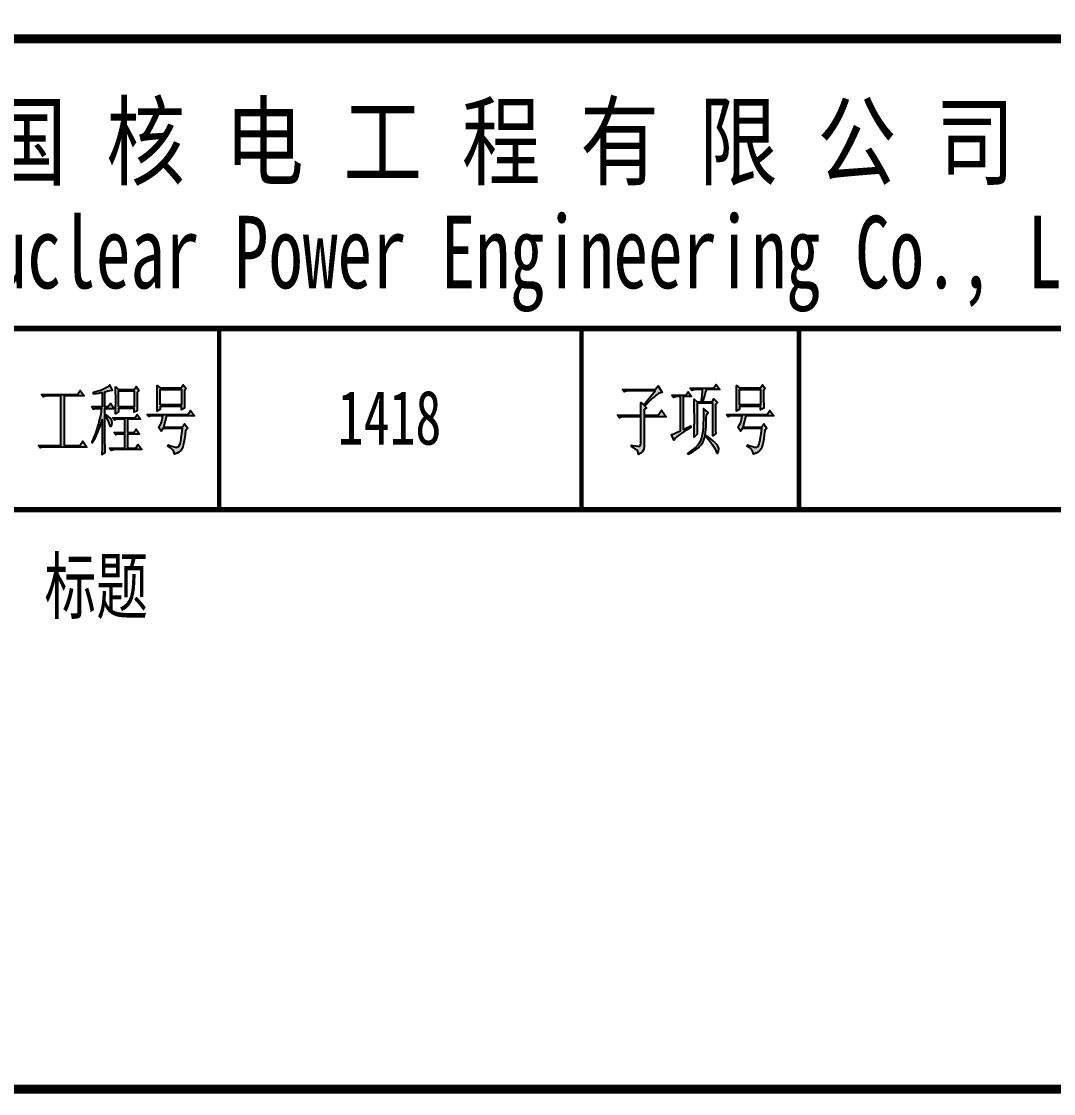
# Model space of a CAD drawing. Header units: millimetres. Extents: x 1121821 to 2245272, y -909469 to -453619.
# Drawn here: x 2245154.1 to 2245211.1, y -909468.5 to -909409.3 of the extents above; entities that cross this region are included whole.
import ezdxf

# ---------------------------------------------------------------- set-up
doc = ezdxf.new("R2010")
doc.units = ezdxf.units.MM
doc.layers.add('1', color=7, linetype='Continuous')
doc.layers.add('图框', color=4, linetype='Continuous')
doc.styles.add('宋体', font='', dxfattribs={"width": 0.7})
doc.styles.get('宋体').set_extended_font_data('SimSun')

msp = doc.modelspace()

# ---------------------------------------------------------------- hatches: boundary and pattern name
at = {"layer": '1'}
h = msp.add_hatch(color=7, dxfattribs=at)
h.paths.add_polyline_path([(2245156.45, -909429.986), (2245157.546, -909429.986), (2245157.337, -909429.688), (2245157.185, -909429.901), (2245155.193, -909429.901), (2245155.283, -909430.034), (2245155.402, -909429.996), (2245155.52, -909429.986), (2245156.274, -909429.986), (2245156.274, -909432.718), (2245155.027, -909432.718), (2245155.122, -909432.851), (2245155.236, -909432.813), (2245155.354, -909432.804), (2245157.697, -909432.804), (2245157.474, -909432.486), (2245157.313, -909432.718), (2245156.45, -909432.718)])
h.paths.add_polyline_path([(2245158.703, -909431.48), (2245158.698, -909431.201), (2245158.698, -909431.068), (2245158.793, -909431.205), (2245158.864, -909431.348), (2245158.921, -909431.495), (2245158.935, -909431.537), (2245158.997, -909431.675), (2245159.063, -909431.632), (2245159.073, -909431.604), (2245159.101, -909431.447), (2245159.059, -909431.296), (2245159.049, -909431.286), (2245158.973, -909431.201), (2245158.869, -909431.115), (2245158.736, -909431.025), (2245158.698, -909431.001), (2245158.698, -909430.669), (2245159.191, -909430.669), (2245159.002, -909430.404), (2245158.874, -909430.584), (2245158.698, -909430.584), (2245158.698, -909429.754), (2245158.869, -909429.711), (2245158.997, -909429.683), (2245159.092, -909429.669), (2245159.12, -909429.669), (2245158.968, -909429.37), (2245158.897, -909429.441), (2245158.793, -909429.512), (2245158.655, -909429.588), (2245158.584, -909429.621), (2245158.447, -909429.678), (2245158.323, -909429.726), (2245158.205, -909429.763), (2245158.096, -909429.792), (2245158.058, -909429.801), (2245158.058, -909429.868), (2245158.219, -909429.844), (2245158.352, -909429.825), (2245158.466, -909429.801), (2245158.551, -909429.787), (2245158.551, -909430.584), (2245157.968, -909430.584), (2245158.058, -909430.722), (2245158.162, -909430.669), (2245158.513, -909430.669), (2245158.494, -909430.821), (2245158.466, -909430.982), (2245158.428, -909431.153), (2245158.385, -909431.329), (2245158.338, -909431.518), (2245158.295, -909431.67), (2245158.248, -909431.827), (2245158.195, -909431.983), (2245158.134, -909432.14), (2245158.072, -909432.301), (2245158.006, -909432.462), (2245157.977, -909432.519), (2245158.001, -909432.571), (2245158.153, -909432.315), (2245158.224, -909432.178), (2245158.29, -909432.031), (2245158.352, -909431.879), (2245158.414, -909431.722), (2245158.47, -909431.556), (2245158.523, -909431.386), (2245158.551, -909431.286), (2245158.546, -909431.518), (2245158.546, -909432.685), (2245158.542, -909432.837), (2245158.542, -909432.979), (2245158.537, -909433.112), (2245158.537, -909433.221), (2245158.712, -909433.103), (2245158.712, -909433.041), (2245158.708, -909432.956), (2245158.708, -909432.718), (2245158.703, -909432.567)])
h.paths.add_polyline_path([(2245160.472, -909429.801), (2245160.576, -909429.702), (2245160.415, -909429.469), (2245160.311, -909429.621), (2245159.457, -909429.621), (2245159.281, -909429.469), (2245159.286, -909429.645), (2245159.286, -909429.645), (2245159.291, -909429.825), (2245159.296, -909430.001), (2245159.296, -909430.38), (2245159.291, -909430.56), (2245159.291, -909430.736), (2245159.286, -909430.911), (2245159.282, -909430.968), (2245159.448, -909430.869), (2245159.448, -909430.669), (2245160.32, -909430.669), (2245160.32, -909430.888), (2245160.482, -909430.802), (2245160.482, -909430.703), (2245160.477, -909430.57), (2245160.477, -909430.404), (2245160.472, -909430.2)])
h.paths.add_polyline_path([(2245159.448, -909429.702), (2245160.32, -909429.702), (2245160.32, -909430.584), (2245159.448, -909430.584)], flags=16)
h.paths.add_polyline_path([(2245159.946, -909431.267), (2245160.657, -909431.267), (2245160.472, -909431.001), (2245160.344, -909431.186), (2245159.13, -909431.186), (2245159.225, -909431.319), (2245159.329, -909431.267), (2245159.794, -909431.267), (2245159.794, -909432.002), (2245159.201, -909432.002), (2245159.296, -909432.135), (2245159.4, -909432.088), (2245159.794, -909432.088), (2245159.794, -909432.87), (2245158.959, -909432.87), (2245159.049, -909433.003), (2245159.168, -909432.965), (2245159.282, -909432.951), (2245160.742, -909432.951), (2245160.543, -909432.671), (2245160.401, -909432.87), (2245159.946, -909432.87), (2245159.946, -909432.088), (2245160.6, -909432.088), (2245160.415, -909431.817), (2245160.287, -909432.002), (2245159.946, -909432.002)])
h.paths.add_polyline_path([(2245163.086, -909430.252), (2245163.086, -909429.688), (2245163.176, -909429.569), (2245163.014, -909429.37), (2245162.91, -909429.536), (2245161.753, -909429.536), (2245161.582, -909429.403), (2245161.587, -909429.574), (2245161.587, -909429.749), (2245161.591, -909429.929), (2245161.591, -909430.29), (2245161.587, -909430.47), (2245161.587, -909430.646), (2245161.582, -909430.812), (2245161.582, -909430.821), (2245161.753, -909430.736), (2245161.753, -909430.57), (2245162.92, -909430.57), (2245162.92, -909430.755), (2245163.095, -909430.65), (2245163.09, -909430.556), (2245163.09, -909430.423)])
h.paths.add_polyline_path([(2245161.753, -909429.621), (2245162.92, -909429.621), (2245162.92, -909430.484), (2245161.753, -909430.484)], flags=16)
h.paths.add_polyline_path([(2245162.094, -909431.087), (2245163.645, -909431.087), (2245163.432, -909430.788), (2245163.28, -909431.001), (2245161.032, -909431.001), (2245161.127, -909431.134), (2245161.231, -909431.087), (2245161.895, -909431.087), (2245161.857, -909431.277), (2245161.814, -909431.438), (2245161.8, -909431.485), (2245161.724, -909431.632), (2245161.663, -909431.703), (2245161.8, -909431.936), (2245161.904, -909431.784), (2245162.976, -909431.784), (2245162.948, -909432.064), (2245162.915, -909432.296), (2245162.882, -909432.481), (2245162.844, -909432.628), (2245162.806, -909432.723), (2245162.766, -909432.782), (2245162.687, -909432.809), (2245162.587, -909432.809), (2245162.464, -909432.785), (2245162.317, -909432.737), (2245162.184, -909432.685), (2245162.175, -909432.752), (2245162.317, -909432.851), (2245162.426, -909432.956), (2245162.497, -909433.065), (2245162.531, -909433.179), (2245162.535, -909433.202), (2245162.678, -909433.145), (2245162.782, -909433.088), (2245162.806, -909433.069), (2245162.901, -909432.979), (2245162.967, -909432.884), (2245162.995, -909432.818), (2245163.024, -909432.709), (2245163.057, -909432.562), (2245163.09, -909432.367), (2245163.123, -909432.135), (2245163.152, -909431.884), (2245163.27, -909431.77), (2245163.095, -909431.518), (2245162.967, -909431.703), (2245161.928, -909431.703)])
h = msp.add_hatch(color=7, dxfattribs=at)
h.paths.add_polyline_path([(2245188.461, -909432.775), (2245188.461, -909431.134), (2245189.685, -909431.134), (2245189.415, -909430.769), (2245189.23, -909431.054), (2245188.461, -909431.054), (2245188.461, -909430.736), (2245188.589, -909430.636), (2245188.485, -909430.537), (2245188.608, -909430.413), (2245188.722, -909430.304), (2245188.831, -909430.2), (2245188.931, -909430.11), (2245189.026, -909430.029), (2245189.111, -909429.953), (2245189.258, -909429.854), (2245189.377, -909429.806), (2245189.462, -909429.801), (2245189.23, -909429.417), (2245189.064, -909429.621), (2245187.271, -909429.621), (2245187.366, -909429.754), (2245187.479, -909429.716), (2245187.598, -909429.702), (2245189.078, -909429.702), (2245188.438, -909430.484), (2245188.272, -909430.337), (2245188.286, -909430.864), (2245188.286, -909431.054), (2245187, -909431.054), (2245187.095, -909431.186), (2245187.214, -909431.148), (2245187.328, -909431.134), (2245188.286, -909431.134), (2245188.286, -909432.552), (2245188.257, -909432.728), (2245188.191, -909432.771), (2245188.11, -909432.761), (2245187.996, -909432.747), (2245187.845, -909432.718), (2245187.774, -909432.704), (2245187.774, -909432.785), (2245187.921, -909432.865), (2245188.034, -909432.956), (2245188.11, -909433.06), (2245188.153, -909433.169), (2245188.158, -909433.221), (2245188.286, -909433.145), (2245188.381, -909433.046), (2245188.438, -909432.922)])
h.paths.add_polyline_path([(2245191.388, -909430.385), (2245192.246, -909430.385), (2245192.246, -909432.187), (2245192.412, -909432.054), (2245192.408, -909431.869), (2245192.398, -909431.518), (2245192.398, -909430.451), (2245192.507, -909430.352), (2245192.317, -909430.138), (2245192.213, -909430.304), (2245191.687, -909430.304), (2245191.753, -909430.086), (2245191.81, -909429.906), (2245191.857, -909429.759), (2245191.895, -909429.645), (2245191.9, -909429.635), (2245192.645, -909429.635), (2245192.436, -909429.351), (2245192.284, -909429.555), (2245190.999, -909429.555), (2245191.094, -909429.688), (2245191.212, -909429.65), (2245191.326, -909429.635), (2245191.687, -909429.635), (2245191.677, -909429.759), (2245191.663, -909429.92), (2245191.639, -909430.119), (2245191.62, -909430.304), (2245191.397, -909430.304), (2245191.222, -909430.171), (2245191.227, -909430.337), (2245191.231, -909430.508), (2245191.231, -909430.864), (2245191.236, -909431.049), (2245191.236, -909431.433), (2245191.231, -909431.628), (2245191.231, -909431.808), (2245191.227, -909431.979), (2245191.227, -909432.14), (2245191.222, -909432.254), (2245191.388, -909432.102)])
h.paths.add_polyline_path([(2245190.833, -909431.85), (2245191.008, -909431.737), (2245191.061, -909431.703), (2245191.037, -909431.637), (2245190.615, -909431.836), (2245190.615, -909430.02), (2245191.084, -909430.02), (2245190.895, -909429.754), (2245190.757, -909429.934), (2245189.998, -909429.934), (2245190.093, -909430.067), (2245190.207, -909430.029), (2245190.325, -909430.02), (2245190.463, -909430.02), (2245190.463, -909431.903), (2245190.283, -909431.988), (2245190.145, -909432.05), (2245190.041, -909432.092), (2245189.974, -909432.116), (2245189.965, -909432.121), (2245190.102, -909432.434), (2245190.164, -909432.33), (2245190.245, -909432.254), (2245190.287, -909432.22), (2245190.354, -909432.173), (2245190.439, -909432.111), (2245190.548, -909432.035), (2245190.681, -909431.95)])
h.paths.add_polyline_path([(2245191.819, -909432.235), (2245191.838, -909432.13), (2245191.857, -909431.997), (2245191.872, -909431.846), (2245191.886, -909431.665), (2245191.891, -909431.466), (2245191.895, -909431.248), (2245191.9, -909431.02), (2245192.004, -909430.902), (2245191.734, -909430.684), (2245191.739, -909430.873), (2245191.739, -909431.234), (2245191.729, -909431.585), (2245191.725, -909431.751), (2245191.706, -909431.955), (2245191.672, -909432.135), (2245191.634, -909432.296), (2245191.582, -909432.439), (2245191.54, -909432.538), (2245191.478, -909432.628), (2245191.407, -909432.718), (2245191.317, -909432.813), (2245191.208, -909432.908), (2245191.084, -909433.003), (2245190.947, -909433.098), (2245190.861, -909433.155), (2245190.895, -909433.202), (2245191.042, -909433.126), (2245191.17, -909433.05), (2245191.283, -909432.975), (2245191.388, -909432.903), (2245191.478, -909432.828), (2245191.525, -909432.785), (2245191.62, -909432.676), (2245191.696, -909432.548), (2245191.763, -909432.401)])
h.paths.add_polyline_path([(2245192.284, -909432.477), (2245192.166, -909432.377), (2245192.019, -909432.258), (2245191.91, -909432.168), (2245191.886, -909432.22), (2245192, -909432.367), (2245192.099, -909432.496), (2245192.18, -909432.605), (2245192.237, -909432.685), (2245192.322, -909432.823), (2245192.398, -909432.96), (2245192.446, -909433.05), (2245192.521, -909433.155), (2245192.573, -909433.055), (2245192.578, -909432.884), (2245192.526, -909432.737), (2245192.507, -909432.704), (2245192.455, -909432.643), (2245192.384, -909432.567)])
h.paths.add_polyline_path([(2245195.059, -909430.252), (2245195.059, -909429.688), (2245195.149, -909429.569), (2245194.988, -909429.37), (2245194.884, -909429.536), (2245193.731, -909429.536), (2245193.555, -909429.403), (2245193.56, -909429.574), (2245193.565, -909429.749), (2245193.565, -909430.47), (2245193.56, -909430.646), (2245193.555, -909430.812), (2245193.555, -909430.821), (2245193.731, -909430.736), (2245193.731, -909430.57), (2245194.893, -909430.57), (2245194.893, -909430.755), (2245195.068, -909430.65), (2245195.064, -909430.556), (2245195.064, -909430.423)])
h.paths.add_polyline_path([(2245193.731, -909429.621), (2245194.893, -909429.621), (2245194.893, -909430.484), (2245193.731, -909430.484)], flags=16)
h.paths.add_polyline_path([(2245194.068, -909431.087), (2245195.619, -909431.087), (2245195.405, -909430.788), (2245195.258, -909431.001), (2245193.005, -909431.001), (2245193.1, -909431.134), (2245193.204, -909431.087), (2245193.868, -909431.087), (2245193.831, -909431.277), (2245193.793, -909431.438), (2245193.774, -909431.485), (2245193.698, -909431.632), (2245193.636, -909431.703), (2245193.774, -909431.936), (2245193.883, -909431.784), (2245194.955, -909431.784), (2245194.921, -909432.064), (2245194.888, -909432.296), (2245194.855, -909432.481), (2245194.817, -909432.628), (2245194.779, -909432.723), (2245194.741, -909432.78), (2245194.732, -909432.785), (2245194.661, -909432.809), (2245194.561, -909432.809), (2245194.442, -909432.785), (2245194.291, -909432.737), (2245194.163, -909432.685), (2245194.148, -909432.752), (2245194.291, -909432.851), (2245194.4, -909432.956), (2245194.471, -909433.065), (2245194.509, -909433.179), (2245194.509, -909433.202), (2245194.651, -909433.145), (2245194.755, -909433.088), (2245194.779, -909433.069), (2245194.874, -909432.979), (2245194.94, -909432.884), (2245194.969, -909432.818), (2245194.997, -909432.709), (2245195.031, -909432.562), (2245195.064, -909432.367), (2245195.097, -909432.135), (2245195.13, -909431.884), (2245195.244, -909431.77), (2245195.068, -909431.518), (2245194.94, -909431.703), (2245193.902, -909431.703)])

# ---------------------------------------------------------------- linework, layer by layer
msp.add_line((2245271.006, -909468.261), (2245091.006, -909468.261), dxfattribs=at)
at = {"layer": '1', "color": 7}
msp.add_line((2245271.006, -909468.261), (2245091.006, -909468.261), dxfattribs=at)
at = {"layer": '1', "color": 7, "const_width": 0.5}
for points in [[(2245091.006, -909468.261), (2245271.006, -909468.261), (2245271.006, -909308.261), (2245091.006, -909308.261)], [(2245091.006, -909410.261), (2245271.006, -909410.261), (2245271.006, -909468.261), (2245091.006, -909468.261)]]:
    msp.add_lwpolyline(points, close=True, dxfattribs=at)
at = {"layer": '1', "color": 7}
for points, const_width in [([(2245091.006, -909426.261), (2245271.006, -909426.261)], 0.3), ([(2245165.006, -909426.261), (2245165.006, -909436.261)], 0.25), ([(2245185.006, -909426.261), (2245185.006, -909436.261)], 0.25), ([(2245197.006, -909426.261), (2245197.006, -909436.261)], 0.25), ([(2245153.006, -909436.261), (2245271.006, -909436.261)], 0.3)]:
    msp.add_lwpolyline(points, dxfattribs=dict(at, const_width=const_width))
for points in [[(2245158.921, -909431.495), (2245158.935, -909431.537), (2245158.997, -909431.675), (2245159.063, -909431.632), (2245159.073, -909431.604), (2245159.101, -909431.447), (2245159.059, -909431.296), (2245159.049, -909431.286), (2245158.973, -909431.201), (2245158.869, -909431.115), (2245158.736, -909431.025), (2245158.698, -909431.001), (2245158.698, -909430.669), (2245159.191, -909430.669), (2245159.002, -909430.404), (2245158.874, -909430.584), (2245158.698, -909430.584), (2245158.698, -909429.754), (2245158.869, -909429.711), (2245158.997, -909429.683), (2245159.092, -909429.669), (2245159.12, -909429.669), (2245158.968, -909429.37), (2245158.897, -909429.441), (2245158.793, -909429.512), (2245158.655, -909429.588), (2245158.584, -909429.621), (2245158.447, -909429.678), (2245158.323, -909429.726), (2245158.205, -909429.763), (2245158.096, -909429.792), (2245158.058, -909429.801), (2245158.058, -909429.868), (2245158.219, -909429.844), (2245158.352, -909429.825), (2245158.466, -909429.801), (2245158.551, -909429.787), (2245158.551, -909430.584), (2245157.968, -909430.584), (2245158.058, -909430.722), (2245158.162, -909430.669), (2245158.513, -909430.669), (2245158.494, -909430.821), (2245158.466, -909430.982), (2245158.428, -909431.153), (2245158.385, -909431.329), (2245158.338, -909431.518), (2245158.295, -909431.67), (2245158.248, -909431.827), (2245158.195, -909431.983), (2245158.134, -909432.14), (2245158.072, -909432.301), (2245158.006, -909432.462), (2245157.977, -909432.519), (2245158.001, -909432.571), (2245158.153, -909432.315), (2245158.224, -909432.178), (2245158.29, -909432.031), (2245158.352, -909431.879), (2245158.414, -909431.722), (2245158.47, -909431.556), (2245158.523, -909431.386), (2245158.551, -909431.286), (2245158.546, -909431.518), (2245158.546, -909432.685), (2245158.542, -909432.837), (2245158.542, -909432.979), (2245158.537, -909433.112), (2245158.537, -909433.221), (2245158.712, -909433.103), (2245158.712, -909433.041), (2245158.708, -909432.956), (2245158.708, -909432.718), (2245158.703, -909432.567), (2245158.703, -909431.48), (2245158.698, -909431.201), (2245158.698, -909431.068), (2245158.793, -909431.205), (2245158.864, -909431.348)], [(2245161.753, -909429.536), (2245162.91, -909429.536), (2245163.014, -909429.37), (2245163.176, -909429.569), (2245163.086, -909429.688), (2245163.086, -909430.252), (2245163.09, -909430.423), (2245163.09, -909430.556), (2245163.095, -909430.65), (2245162.92, -909430.755), (2245162.92, -909430.57), (2245161.753, -909430.57), (2245161.753, -909430.736), (2245161.582, -909430.821), (2245161.582, -909430.812), (2245161.587, -909430.646), (2245161.587, -909430.47), (2245161.591, -909430.29), (2245161.591, -909429.929), (2245161.587, -909429.749), (2245161.587, -909429.574), (2245161.582, -909429.403)], [(2245189.111, -909429.953), (2245189.026, -909430.029), (2245188.931, -909430.11), (2245188.831, -909430.2), (2245188.722, -909430.304), (2245188.608, -909430.413), (2245188.485, -909430.537), (2245188.589, -909430.636), (2245188.461, -909430.736), (2245188.461, -909431.054), (2245189.23, -909431.054), (2245189.415, -909430.769), (2245189.685, -909431.134), (2245188.461, -909431.134), (2245188.461, -909432.775), (2245188.438, -909432.922), (2245188.381, -909433.046), (2245188.286, -909433.145), (2245188.158, -909433.221), (2245188.153, -909433.169), (2245188.11, -909433.06), (2245188.034, -909432.956), (2245187.921, -909432.865), (2245187.774, -909432.785), (2245187.774, -909432.704), (2245187.845, -909432.718), (2245187.996, -909432.747), (2245188.11, -909432.761), (2245188.191, -909432.771), (2245188.257, -909432.728), (2245188.286, -909432.552), (2245188.286, -909431.134), (2245187.328, -909431.134), (2245187.214, -909431.148), (2245187.095, -909431.186), (2245187, -909431.054), (2245188.286, -909431.054), (2245188.286, -909430.864), (2245188.272, -909430.337), (2245188.438, -909430.484), (2245189.078, -909429.702), (2245187.598, -909429.702), (2245187.479, -909429.716), (2245187.366, -909429.754), (2245187.271, -909429.621), (2245189.064, -909429.621), (2245189.23, -909429.417), (2245189.462, -909429.801), (2245189.377, -909429.806), (2245189.258, -909429.854)], [(2245191.227, -909431.979), (2245191.231, -909431.808), (2245191.231, -909431.628), (2245191.236, -909431.433), (2245191.236, -909431.049), (2245191.231, -909430.864), (2245191.231, -909430.508), (2245191.227, -909430.337), (2245191.222, -909430.171), (2245191.397, -909430.304), (2245191.62, -909430.304), (2245191.639, -909430.119), (2245191.663, -909429.92), (2245191.677, -909429.759), (2245191.687, -909429.635), (2245191.326, -909429.635), (2245191.212, -909429.65), (2245191.094, -909429.688), (2245190.999, -909429.555), (2245192.284, -909429.555), (2245192.436, -909429.351), (2245192.645, -909429.635), (2245191.9, -909429.635), (2245191.895, -909429.645), (2245191.857, -909429.759), (2245191.81, -909429.906), (2245191.753, -909430.086), (2245191.687, -909430.304), (2245192.213, -909430.304), (2245192.317, -909430.138), (2245192.507, -909430.352), (2245192.398, -909430.451), (2245192.398, -909431.518), (2245192.408, -909431.869), (2245192.412, -909432.054), (2245192.246, -909432.187), (2245192.246, -909430.385), (2245191.388, -909430.385), (2245191.388, -909432.102), (2245191.222, -909432.254), (2245191.227, -909432.14)], [(2245194.884, -909429.536), (2245194.988, -909429.37), (2245195.149, -909429.569), (2245195.059, -909429.688), (2245195.059, -909430.252), (2245195.064, -909430.423), (2245195.064, -909430.556), (2245195.068, -909430.65), (2245194.893, -909430.755), (2245194.893, -909430.57), (2245193.731, -909430.57), (2245193.731, -909430.736), (2245193.555, -909430.821), (2245193.555, -909430.812), (2245193.56, -909430.646), (2245193.565, -909430.47), (2245193.565, -909429.749), (2245193.56, -909429.574), (2245193.555, -909429.403), (2245193.731, -909429.536)], [(2245155.354, -909432.804), (2245155.236, -909432.813), (2245155.122, -909432.851), (2245155.027, -909432.718), (2245156.274, -909432.718), (2245156.274, -909429.986), (2245155.52, -909429.986), (2245155.402, -909429.996), (2245155.283, -909430.034), (2245155.193, -909429.901), (2245157.185, -909429.901), (2245157.337, -909429.688), (2245157.546, -909429.986), (2245156.45, -909429.986), (2245156.45, -909432.718), (2245157.313, -909432.718), (2245157.474, -909432.486), (2245157.697, -909432.804)], [(2245159.448, -909430.584), (2245159.448, -909429.702), (2245160.32, -909429.702), (2245160.32, -909430.584)], [(2245161.753, -909430.484), (2245161.753, -909429.621), (2245162.92, -909429.621), (2245162.92, -909430.484)], [(2245190.245, -909432.254), (2245190.164, -909432.33), (2245190.102, -909432.434), (2245189.965, -909432.121), (2245189.974, -909432.116), (2245190.041, -909432.092), (2245190.145, -909432.05), (2245190.283, -909431.988), (2245190.463, -909431.903), (2245190.463, -909430.02), (2245190.325, -909430.02), (2245190.207, -909430.029), (2245190.093, -909430.067), (2245189.998, -909429.934), (2245190.757, -909429.934), (2245190.895, -909429.754), (2245191.084, -909430.02), (2245190.615, -909430.02), (2245190.615, -909431.836), (2245191.037, -909431.637), (2245191.061, -909431.703), (2245191.008, -909431.737), (2245190.833, -909431.85), (2245190.681, -909431.95), (2245190.548, -909432.035), (2245190.439, -909432.111), (2245190.354, -909432.173), (2245190.287, -909432.22)], [(2245193.731, -909430.484), (2245193.731, -909429.621), (2245194.893, -909429.621), (2245194.893, -909430.484)], [(2245159.946, -909432.002), (2245160.287, -909432.002), (2245160.415, -909431.817), (2245160.6, -909432.088), (2245159.946, -909432.088), (2245159.946, -909432.87), (2245160.401, -909432.87), (2245160.543, -909432.671), (2245160.742, -909432.951), (2245159.282, -909432.951), (2245159.168, -909432.965), (2245159.049, -909433.003), (2245158.959, -909432.87), (2245159.794, -909432.87), (2245159.794, -909432.088), (2245159.4, -909432.088), (2245159.296, -909432.135), (2245159.201, -909432.002), (2245159.794, -909432.002), (2245159.794, -909431.267), (2245159.329, -909431.267), (2245159.225, -909431.319), (2245159.13, -909431.186), (2245160.344, -909431.186), (2245160.472, -909431.001), (2245160.657, -909431.267), (2245159.946, -909431.267)], [(2245161.127, -909431.134), (2245161.032, -909431.001), (2245163.28, -909431.001), (2245163.432, -909430.788), (2245163.645, -909431.087), (2245162.094, -909431.087), (2245161.928, -909431.703), (2245162.967, -909431.703), (2245163.095, -909431.518), (2245163.27, -909431.77), (2245163.152, -909431.884), (2245163.123, -909432.135), (2245163.09, -909432.367), (2245163.057, -909432.562), (2245163.024, -909432.709), (2245162.995, -909432.818), (2245162.967, -909432.884), (2245162.901, -909432.979), (2245162.806, -909433.069), (2245162.782, -909433.088), (2245162.678, -909433.145), (2245162.535, -909433.202), (2245162.531, -909433.179), (2245162.497, -909433.065), (2245162.426, -909432.956), (2245162.317, -909432.851), (2245162.175, -909432.752), (2245162.184, -909432.685), (2245162.317, -909432.737), (2245162.464, -909432.785), (2245162.587, -909432.809), (2245162.687, -909432.809), (2245162.758, -909432.785), (2245162.768, -909432.78), (2245162.806, -909432.723), (2245162.844, -909432.628), (2245162.882, -909432.481), (2245162.915, -909432.296), (2245162.948, -909432.064), (2245162.976, -909431.784), (2245161.904, -909431.784), (2245161.8, -909431.936), (2245161.663, -909431.703), (2245161.724, -909431.632), (2245161.8, -909431.485), (2245161.814, -909431.438), (2245161.857, -909431.277), (2245161.895, -909431.087), (2245161.231, -909431.087)], [(2245191.525, -909432.785), (2245191.62, -909432.676), (2245191.696, -909432.548), (2245191.763, -909432.401), (2245191.819, -909432.235), (2245191.838, -909432.13), (2245191.857, -909431.997), (2245191.872, -909431.846), (2245191.886, -909431.665), (2245191.891, -909431.466), (2245191.895, -909431.248), (2245191.9, -909431.02), (2245192.004, -909430.902), (2245191.734, -909430.684), (2245191.739, -909430.873), (2245191.739, -909431.234), (2245191.729, -909431.585), (2245191.725, -909431.751), (2245191.706, -909431.955), (2245191.672, -909432.135), (2245191.634, -909432.296), (2245191.582, -909432.439), (2245191.54, -909432.538), (2245191.478, -909432.628), (2245191.407, -909432.718), (2245191.317, -909432.813), (2245191.208, -909432.908), (2245191.084, -909433.003), (2245190.947, -909433.098), (2245190.861, -909433.155), (2245190.895, -909433.202), (2245191.042, -909433.126), (2245191.17, -909433.05), (2245191.283, -909432.975), (2245191.388, -909432.903), (2245191.478, -909432.828)], [(2245193.005, -909431.001), (2245195.258, -909431.001), (2245195.405, -909430.788), (2245195.619, -909431.087), (2245194.068, -909431.087), (2245193.902, -909431.703), (2245194.94, -909431.703), (2245195.068, -909431.518), (2245195.244, -909431.77), (2245195.13, -909431.884), (2245195.097, -909432.135), (2245195.064, -909432.367), (2245195.031, -909432.562), (2245194.997, -909432.709), (2245194.969, -909432.818), (2245194.94, -909432.884), (2245194.874, -909432.979), (2245194.779, -909433.069), (2245194.755, -909433.088), (2245194.651, -909433.145), (2245194.509, -909433.202), (2245194.509, -909433.179), (2245194.471, -909433.065), (2245194.4, -909432.956), (2245194.291, -909432.851), (2245194.148, -909432.752), (2245194.163, -909432.685), (2245194.291, -909432.737), (2245194.442, -909432.785), (2245194.561, -909432.809), (2245194.661, -909432.809), (2245194.732, -909432.785), (2245194.741, -909432.78), (2245194.779, -909432.723), (2245194.817, -909432.628), (2245194.855, -909432.481), (2245194.888, -909432.296), (2245194.921, -909432.064), (2245194.955, -909431.784), (2245193.883, -909431.784), (2245193.774, -909431.936), (2245193.636, -909431.703), (2245193.698, -909431.632), (2245193.774, -909431.485), (2245193.793, -909431.438), (2245193.831, -909431.277), (2245193.868, -909431.087), (2245193.204, -909431.087), (2245193.1, -909431.134)], [(2245192.099, -909432.496), (2245192.18, -909432.605), (2245192.237, -909432.685), (2245192.322, -909432.823), (2245192.398, -909432.96), (2245192.446, -909433.05), (2245192.521, -909433.155), (2245192.574, -909433.055), (2245192.574, -909433.05), (2245192.578, -909432.884), (2245192.526, -909432.737), (2245192.507, -909432.704), (2245192.455, -909432.643), (2245192.384, -909432.567), (2245192.284, -909432.477), (2245192.166, -909432.377), (2245192.019, -909432.258), (2245191.91, -909432.168), (2245191.886, -909432.22), (2245192, -909432.367)]]:
    msp.add_lwpolyline(points, close=True, dxfattribs=at)
for points in [[(2245159.286, -909429.645), (2245159.281, -909429.469)], [(2245159.282, -909429.469), (2245159.457, -909429.621), (2245160.311, -909429.621), (2245160.415, -909429.469), (2245160.576, -909429.702), (2245160.472, -909429.801), (2245160.472, -909430.2), (2245160.477, -909430.404), (2245160.477, -909430.57), (2245160.482, -909430.703), (2245160.482, -909430.802), (2245160.32, -909430.888), (2245160.32, -909430.669), (2245159.448, -909430.669), (2245159.448, -909430.869), (2245159.282, -909430.968), (2245159.286, -909430.911), (2245159.291, -909430.736), (2245159.291, -909430.56), (2245159.296, -909430.38), (2245159.296, -909430.001), (2245159.291, -909429.825), (2245159.286, -909429.645)]]:
    msp.add_lwpolyline(points, dxfattribs=at)
at = {"layer": '图框'}
msp.add_line((2245271.006, -909468.261), (2245091.006, -909468.261), dxfattribs=at)

# ---------------------------------------------------------------- texts
at = {"linetype": 'Continuous', "insert": (2245174.409, -909431.198), "char_height": 3, "attachment_point": 5, "style": '宋体'}
msp.add_mtext_dynamic_manual_height_columns('1418', width=17.30878, gutter_width=1, heights=[0], dxfattribs=at)
at = {"layer": '1', "color": 7, "style": '宋体'}
for s, height, width, p in [('中 国 核 电 工 程 有 限 公 司', 4, 0.8, (2245145.683, -909417.931)), ('China Nuclear Power Engineering Co., Ltd', 4, 0.7, (2245139.154, -909424.036)), ('标题', 3, 0.7, (2245155.357, -909441.985))]:
    msp.add_text(s, height=height, dxfattribs=dict(at, width=width)).set_placement(p)

doc.saveas('drawing.dxf')
